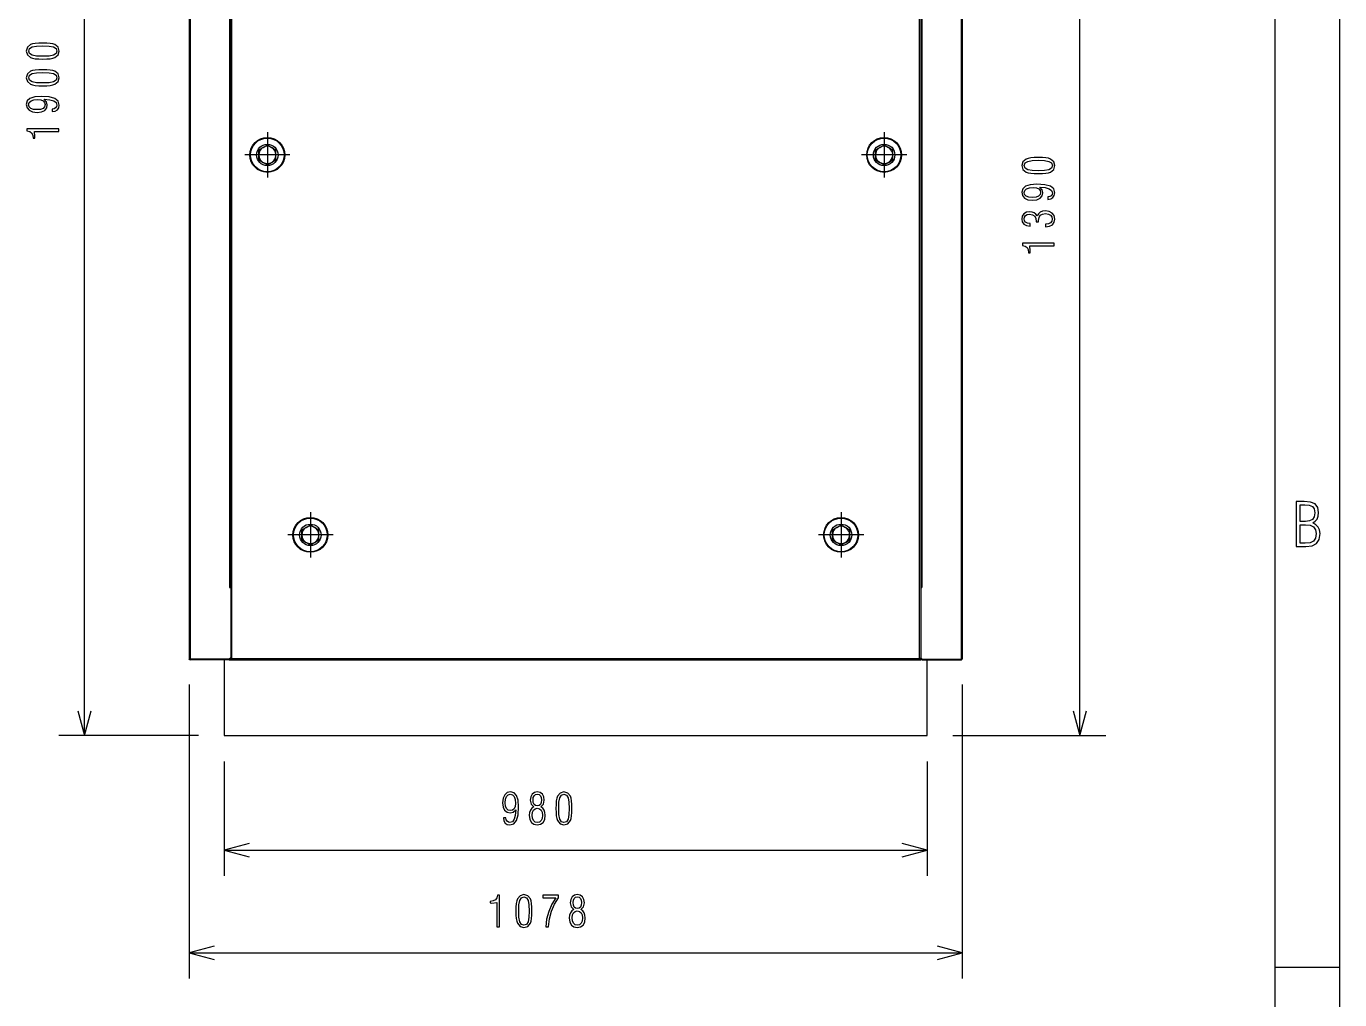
# Model space of a CAD drawing. Extents: x 0 to 420, y 0 to 297.
# Drawn here: x 318.3 to 420, y 146 to 221.4 of the extents above; entities that cross this region are included whole.
import ezdxf

# ---------------------------------------------------------------- set-up
doc = ezdxf.new("R2010")
doc.units = 0
doc.linetypes.add('DASHDOT', pattern=[18.5, 12, -3, 0.5, -3])
doc.layers.get('0').update_dxf_attribs({"linetype": 'CONTINUOUS'})

msp = doc.modelspace()

# ---------------------------------------------------------------- linework, layer by layer
at = {"color": 7}
for p, q in [((420, 0), (420, 297)), ((415, 5), (415, 292)), ((330.872131, 271.453064), (330.872131, 172.397491)), ((330.961029, 271.541931), (330.961029, 172.353058)), ((334.183258, 172.397491), (334.183258, 271.453064)), ((387.449921, 172.397491), (387.449921, 271.453064)), ((390.67215, 271.541931), (390.67215, 172.353058)), ((390.761047, 271.453064), (390.761047, 172.397491)), ((334.005493, 265.458618), (334.005493, 177.9086)), ((334.09436, 177.9086), (334.09436, 265.458618)), ((334.09436, 265.458618), (334.09436, 177.9086)), ((387.538818, 265.458618), (387.538818, 177.9086)), ((387.627686, 265.458618), (387.627686, 177.9086)), ((336.261047, 211.815735), (336.59436, 212.008179)), ((336.261047, 211.795029), (336.261047, 211.815735)), ((336.261047, 211.430832), (336.261047, 211.795029)), ((336.59436, 212.008179), (336.927704, 212.200623)), ((336.927704, 212.200623), (337.261047, 212.008179)), ((337.261047, 212.008179), (337.59436, 211.815735)), ((337.59436, 211.430832), (337.59436, 211.815735)), ((384.038818, 211.815735), (384.372131, 212.008179)), ((384.038818, 211.795029), (384.038818, 211.815735)), ((384.038818, 211.430832), (384.038818, 211.795029)), ((384.372131, 212.008179), (384.705475, 212.200623)), ((384.705475, 212.200623), (385.038818, 212.008179)), ((385.038818, 212.008179), (385.372131, 211.815735)), ((385.372131, 211.430832), (385.372131, 211.815735)), ((336.261047, 211.045929), (336.261047, 211.430832)), ((336.261047, 211.045929), (336.59436, 210.853485)), ((336.59436, 210.853485), (336.927704, 210.661026)), ((336.927704, 210.661026), (337.261047, 210.853485)), ((337.261047, 210.853485), (337.59436, 211.045929)), ((337.59436, 211.066635), (337.59436, 211.430832)), ((337.59436, 211.045929), (337.59436, 211.066635)), ((384.038818, 211.045929), (384.038818, 211.430832)), ((384.038818, 211.045929), (384.372131, 210.853485)), ((384.372131, 210.853485), (384.705475, 210.661026)), ((384.705475, 210.661026), (385.038818, 210.853485)), ((385.038818, 210.853485), (385.372131, 211.045929)), ((385.372131, 211.066635), (385.372131, 211.430832)), ((385.372131, 211.045929), (385.372131, 211.066635)), ((339.59436, 182.371292), (339.927704, 182.563736)), ((339.59436, 182.350586), (339.59436, 182.371292)), ((339.59436, 181.986389), (339.59436, 182.350586)), ((339.927704, 182.563736), (340.261047, 182.756195)), ((340.261047, 182.756195), (340.59436, 182.563736)), ((340.59436, 182.563736), (340.927704, 182.371292)), ((340.927704, 181.986389), (340.927704, 182.371292)), ((380.705475, 182.371292), (381.038818, 182.563736)), ((380.705475, 182.350586), (380.705475, 182.371292)), ((380.705475, 181.986389), (380.705475, 182.350586)), ((381.038818, 182.563736), (381.372131, 182.756195)), ((381.372131, 182.756195), (381.705475, 182.563736)), ((381.705475, 182.563736), (382.038818, 182.371292)), ((382.038818, 181.986389), (382.038818, 182.371292)), ((339.59436, 181.601486), (339.59436, 181.986389)), ((339.59436, 181.601486), (339.927704, 181.409027)), ((339.927704, 181.409027), (340.261047, 181.216583)), ((340.261047, 181.216583), (340.59436, 181.409027)), ((340.59436, 181.409027), (340.927704, 181.601486)), ((340.927704, 181.622177), (340.927704, 181.986389)), ((340.927704, 181.601486), (340.927704, 181.622177)), ((380.705475, 181.601486), (380.705475, 181.986389)), ((380.705475, 181.601486), (381.038818, 181.409027)), ((381.038818, 181.409027), (381.372131, 181.216583)), ((381.372131, 181.216583), (381.705475, 181.409027)), ((381.705475, 181.409027), (382.038818, 181.601486)), ((382.038818, 181.622177), (382.038818, 181.986389)), ((382.038818, 181.601486), (382.038818, 181.622177)), ((334.005493, 177.9086), (334.09436, 177.9086)), ((334.005493, 177.9086), (334.09436, 177.9086)), ((334.09436, 177.9086), (334.09436, 172.464172)), ((387.538818, 177.9086), (387.627686, 177.9086)), ((387.627686, 177.9086), (387.538818, 177.9086)), ((387.538818, 177.9086), (387.538818, 172.464172)), ((330.872131, 172.393311), (330.872131, 172.364166)), ((330.872131, 172.364166), (330.878571, 172.364166)), ((330.872131, 172.319717), (330.872131, 172.364166)), ((330.873962, 172.364166), (330.872131, 172.364166)), ((330.917999, 172.319717), (330.872131, 172.319717)), ((330.961029, 172.353058), (330.961029, 172.308609)), ((333.983246, 172.353058), (330.961029, 172.353058)), ((333.983246, 172.308609), (330.961029, 172.308609)), ((333.59436, 172.308594), (333.59436, 166.430832)), ((334.09436, 172.464172), (333.983246, 172.353058)), ((333.983246, 172.353058), (333.983246, 172.308609)), ((333.983246, 172.353058), (334.09436, 172.353058)), ((333.983246, 172.308609), (334.09436, 172.308609)), ((334.049927, 172.397491), (334.049927, 172.419724)), ((334.09436, 172.353058), (334.09436, 172.464172)), ((334.09436, 172.397491), (334.09436, 172.464172)), ((334.09436, 172.353058), (334.09436, 172.308609)), ((334.09436, 172.308609), (387.538818, 172.308609)), ((334.183258, 172.397491), (387.449921, 172.397491)), ((387.538818, 172.397491), (387.538818, 172.464172)), ((387.538818, 172.464172), (387.649933, 172.353058)), ((387.538818, 172.353058), (387.538818, 172.397263)), ((387.538818, 172.353058), (387.538818, 172.308609)), ((387.649933, 172.353058), (387.538818, 172.353058)), ((387.649933, 172.308609), (387.538818, 172.308609)), ((387.583252, 172.397491), (387.583252, 172.419724)), ((387.649933, 172.353058), (387.649933, 172.308609)), ((387.649933, 172.353058), (390.67215, 172.353058)), ((387.649933, 172.308609), (390.67215, 172.308609)), ((388.038818, 166.430832), (388.038818, 172.308594)), ((388.038818, 166.430832), (388.038818, 172.308594)), ((390.67215, 172.353058), (390.67215, 172.308609)), ((390.761047, 172.319717), (390.71524, 172.319717)), ((390.754578, 172.364166), (390.761047, 172.364166)), ((390.761047, 172.364166), (390.759216, 172.364166)), ((390.760986, 172.395691), (390.761047, 172.397491)), ((390.761017, 172.396423), (390.761047, 172.397491)), ((390.761047, 172.364166), (390.761047, 172.3974)), ((390.761047, 172.319717), (390.761047, 172.364166)), ((330.872131, 170.397491), (330.872131, 147.607605)), ((390.761047, 170.397491), (390.761047, 147.607605)), ((333.59436, 166.430832), (388.038818, 166.430832)), ((333.59436, 164.430832), (333.59436, 155.563004)), ((388.038818, 164.430832), (388.038818, 155.563004)), ((333.59436, 157.563004), (388.038818, 157.563004)), ((330.872131, 149.607605), (390.761047, 149.607605)), ((415, 148.5), (420, 148.5))]:
    msp.add_line(p, q, dxfattribs=at)
at = {"color": 34}
for p, q in [((322.763, 166.430832), (322.763, 271.541931)), ((399.878418, 166.430832), (399.878418, 243.375275)), ((331.59436, 166.430832), (320.763, 166.430832)), ((390.038818, 166.430832), (401.878418, 166.430832))]:
    msp.add_line(p, q, dxfattribs=at)
at = {"color": 7, "linetype": 'DASHDOT'}
for p, q in [((336.927704, 213.185837), (336.927704, 209.675827)), ((384.705475, 213.185837), (384.705475, 209.675827)), ((338.682709, 211.430832), (335.172699, 211.430832)), ((386.46048, 211.430832), (382.95047, 211.430832)), ((340.261047, 183.741379), (340.261047, 180.231384)), ((381.372131, 183.741379), (381.372131, 180.231384)), ((342.016022, 181.986389), (338.506042, 181.986389)), ((383.127136, 181.986389), (379.617157, 181.986389))]:
    msp.add_line(p, q, dxfattribs=at)
at = {"color": 34}
for points in [[(319.531464, 218.861786), (319.85025, 218.865143), (320.112, 218.885269), (320.323395, 218.918823), (320.477753, 218.975876), (320.729431, 219.183929), (320.813324, 219.48259), (320.729431, 219.777893), (320.477753, 219.985947), (320.323395, 220.039627), (320.112, 220.076538), (319.85025, 220.09668), (319.531464, 220.103394), (319.21936, 220.09668), (318.954285, 220.073181), (318.746216, 220.03627), (318.588501, 219.985947), (318.340179, 219.777893), (318.25293, 219.48259), (318.340179, 219.183929), (318.588501, 218.975876), (318.746216, 218.918823), (318.954285, 218.885269), (319.21936, 218.865143)], [(319.534821, 219.076538), (319.054932, 219.093323), (318.712646, 219.157074), (318.511322, 219.28125), (318.440857, 219.48259), (318.511322, 219.680573), (318.712646, 219.804733), (319.054932, 219.865143), (319.534821, 219.885269), (320.018036, 219.865143), (320.360321, 219.804733), (320.561646, 219.680573), (320.628784, 219.48259), (320.561646, 219.28125), (320.360321, 219.157074), (320.018036, 219.093323)], [(319.531464, 216.794662), (319.85025, 216.798019), (320.112, 216.818146), (320.323395, 216.851715), (320.477753, 216.908752), (320.729431, 217.116806), (320.813324, 217.415466), (320.729431, 217.71077), (320.477753, 217.918823), (320.323395, 217.972519), (320.112, 218.00943), (319.85025, 218.029572), (319.531464, 218.03627), (319.21936, 218.029572), (318.954285, 218.006073), (318.746216, 217.969162), (318.588501, 217.918823), (318.340179, 217.71077), (318.25293, 217.415466), (318.340179, 217.116806), (318.588501, 216.908752), (318.746216, 216.851715), (318.954285, 216.818146), (319.21936, 216.798019)], [(319.534821, 217.00943), (319.054932, 217.026215), (318.712646, 217.089966), (318.511322, 217.214127), (318.440857, 217.415466), (318.511322, 217.613464), (318.712646, 217.73761), (319.054932, 217.798019), (319.534821, 217.818146), (320.018036, 217.798019), (320.360321, 217.73761), (320.561646, 217.613464), (320.628784, 217.415466), (320.561646, 217.214127), (320.360321, 217.089966), (320.018036, 217.026215)], [(319.645538, 215.740967), (320.071716, 215.707413), (320.377106, 215.620163), (320.561646, 215.482574), (320.62207, 215.298019), (320.598572, 215.173859), (320.528107, 215.076538), (320.417358, 215.00943), (320.263, 214.979233), (320.263, 214.784592), (320.494537, 214.82486), (320.66568, 214.932251), (320.769714, 215.089966), (320.809967, 215.298019), (320.726074, 215.600037), (320.467712, 215.80809), (320.031464, 215.928894), (319.414001, 215.969162), (318.903931, 215.928894), (318.541534, 215.814804), (318.326752, 215.620163), (318.25293, 215.338287), (318.309967, 215.079895), (318.471069, 214.888626), (318.736145, 214.764465), (319.091858, 214.724197), (319.430786, 214.764465), (319.679108, 214.885269), (319.833466, 215.069824), (319.883789, 215.304733), (319.826752, 215.53627)], [(318.434143, 215.321503), (318.48111, 215.489288), (318.62207, 215.616806), (318.846893, 215.694), (319.158966, 215.72084), (319.39386, 215.690643), (319.565002, 215.613449), (319.672394, 215.489288), (319.705963, 215.331573), (319.669037, 215.163788), (319.551575, 215.039627), (319.363678, 214.962448), (319.095215, 214.938965), (318.809967, 214.962448), (318.605286, 215.039627), (318.477753, 215.160431)], [(320.763, 213.247681), (320.763, 213.452377), (318.299927, 213.452377), (318.299927, 213.294662), (318.518036, 213.240967), (318.662323, 213.133591), (318.749573, 212.962448), (318.779785, 212.724197), (318.907288, 212.724197), (318.910645, 212.858429), (318.880432, 213.247681)], [(396.646881, 209.990753), (396.965668, 209.99411), (397.227417, 210.014236), (397.438812, 210.047791), (397.593201, 210.104843), (397.844849, 210.312897), (397.928772, 210.611557), (397.844849, 210.90686), (397.593201, 211.114914), (397.438812, 211.16861), (397.227417, 211.205521), (396.965668, 211.225647), (396.646881, 211.232361), (396.334808, 211.225647), (396.069702, 211.202164), (395.861633, 211.165253), (395.703918, 211.114914), (395.455597, 210.90686), (395.368347, 210.611557), (395.455597, 210.312897), (395.703918, 210.104843), (395.861633, 210.047791), (396.069702, 210.014236), (396.334808, 209.99411)], [(396.650238, 210.205521), (396.170349, 210.22229), (395.828094, 210.286057), (395.62674, 210.410217), (395.556274, 210.611557), (395.62674, 210.80954), (395.828094, 210.933701), (396.170349, 210.99411), (396.650238, 211.014236), (397.133453, 210.99411), (397.475739, 210.933701), (397.677063, 210.80954), (397.744202, 210.611557), (397.677063, 210.410217), (397.475739, 210.286057), (397.133453, 210.22229)], [(396.760986, 208.937057), (397.187134, 208.903503), (397.492523, 208.816254), (397.677063, 208.678665), (397.737488, 208.49411), (397.713989, 208.369949), (397.643524, 208.272629), (397.532776, 208.205521), (397.378418, 208.175308), (397.378418, 207.980682), (397.609955, 208.02095), (397.781097, 208.128326), (397.885132, 208.286057), (397.925415, 208.49411), (397.841492, 208.796112), (397.58313, 209.004181), (397.146881, 209.124969), (396.529419, 209.165253), (396.019348, 209.124969), (395.656952, 209.01088), (395.442169, 208.816254), (395.368347, 208.534378), (395.425415, 208.275986), (395.586487, 208.084717), (395.851563, 207.960541), (396.207275, 207.920288), (396.546204, 207.960541), (396.794525, 208.08136), (396.948883, 208.265915), (396.999237, 208.500824), (396.942169, 208.732361)], [(395.549561, 208.517593), (395.596527, 208.685379), (395.737488, 208.812897), (395.962311, 208.890076), (396.274384, 208.916931), (396.509277, 208.886719), (396.68042, 208.80954), (396.787811, 208.685379), (396.821381, 208.527664), (396.784454, 208.359879), (396.667023, 208.235718), (396.479095, 208.158539), (396.210632, 208.13504), (395.925415, 208.158539), (395.720703, 208.235718), (395.593201, 208.356522)], [(397.217346, 205.859879), (397.519348, 205.903503), (397.744202, 206.024307), (397.878418, 206.212219), (397.925415, 206.460541), (397.878418, 206.725647), (397.734131, 206.926987), (397.502594, 207.054504), (397.197205, 207.101486), (396.972382, 207.074646), (396.791168, 207.000824), (396.656952, 206.876648), (396.562988, 206.698807), (396.469025, 206.839737), (396.338135, 206.943771), (396.173706, 207.007523), (395.975739, 207.031021), (395.72406, 206.987396), (395.532776, 206.873291), (395.40863, 206.692093), (395.36499, 206.463898), (395.40863, 206.239075), (395.536133, 206.067932), (395.744202, 205.957184), (396.022705, 205.916931), (396.022705, 206.118271), (396.012634, 206.118271), (395.814667, 206.141754), (395.670349, 206.212219), (395.58313, 206.322968), (395.549561, 206.470612), (395.579773, 206.618271), (395.663666, 206.732361), (395.797882, 206.802826), (395.975739, 206.829681), (396.207275, 206.796112), (396.368347, 206.692093), (396.462311, 206.517593), (396.492523, 206.265915), (396.492523, 206.252487), (396.677063, 206.252487), (396.673706, 206.356522), (396.707275, 206.591415), (396.804596, 206.755844), (396.969025, 206.853165), (397.203918, 206.886719), (397.428772, 206.853165), (397.596527, 206.765915), (397.700562, 206.631683), (397.734131, 206.463898), (397.700562, 206.299469), (397.603241, 206.171951), (397.438812, 206.091415), (397.217346, 206.061218)], [(397.878418, 204.376648), (397.878418, 204.58136), (395.415344, 204.58136), (395.415344, 204.42363), (395.633453, 204.369949), (395.77774, 204.262558), (395.86499, 204.091415), (395.895203, 203.853165), (396.022705, 203.853165), (396.026062, 203.987396), (395.99588, 204.376648)]]:
    msp.add_lwpolyline(points, close=True, dxfattribs=at)
at = {"color": 7}
for points in [[(416.633209, 181.075851), (417.370789, 181.075851), (417.854675, 181.132233), (418.202332, 181.320145), (418.404358, 181.630219), (418.474823, 182.085922), (418.437225, 182.367798), (418.333893, 182.597992), (418.155365, 182.77652), (417.906372, 182.917465), (418.108368, 183.039612), (418.249329, 183.21344), (418.333893, 183.438934), (418.362061, 183.716125), (418.291595, 184.115448), (418.0896, 184.38324), (417.741943, 184.52887), (417.253357, 184.575851), (416.633209, 184.575851)], [(416.9245, 183.030212), (416.9245, 184.317459), (417.300323, 184.317459), (417.64328, 184.284576), (417.882874, 184.185913), (418.019104, 183.998001), (418.066101, 183.706726), (418.019104, 183.396652), (417.892273, 183.189941), (417.666779, 183.067795), (417.342621, 183.030212)], [(416.9245, 181.338943), (416.9245, 182.77182), (417.356689, 182.77182), (417.713745, 182.729538), (417.967438, 182.602692), (418.117767, 182.391281), (418.169464, 182.085922), (418.117767, 181.733566), (417.962738, 181.503372), (417.704346, 181.376526), (417.333221, 181.338943)], [(356.165039, 160.68045), (356.13147, 160.254272), (356.04425, 159.948914), (355.906647, 159.764343), (355.722076, 159.703949), (355.597931, 159.727432), (355.50061, 159.797913), (355.433502, 159.90863), (355.40329, 160.063004), (355.208679, 160.063004), (355.248932, 159.831467), (355.356323, 159.660324), (355.514038, 159.55629), (355.722076, 159.516022), (356.024109, 159.599915), (356.232147, 159.858307), (356.352966, 160.294556), (356.393219, 160.911987), (356.352966, 161.422058), (356.238861, 161.784485), (356.04425, 161.999237), (355.76236, 162.073059), (355.503967, 162.016022), (355.312683, 161.85495), (355.188538, 161.589844), (355.148254, 161.234146), (355.188538, 160.895218), (355.309326, 160.646896), (355.493896, 160.492538), (355.72879, 160.4422), (355.960358, 160.499237)], [(355.745575, 161.891861), (355.913361, 161.844879), (356.040894, 161.703949), (356.118073, 161.479126), (356.144897, 161.167023), (356.114716, 160.932129), (356.037537, 160.760986), (355.913361, 160.65361), (355.755646, 160.620056), (355.58786, 160.656967), (355.463684, 160.774414), (355.386505, 160.962341), (355.363037, 161.230789), (355.386505, 161.516022), (355.463684, 161.720718), (355.584503, 161.848236)], [(357.564362, 160.901932), (357.413361, 160.804626), (357.305969, 160.663681), (357.238861, 160.482468), (357.218719, 160.264343), (357.259003, 159.9422), (357.383148, 159.707306), (357.577789, 159.563004), (357.839539, 159.512665), (358.097931, 159.563004), (358.292572, 159.707306), (358.413361, 159.9422), (358.457001, 160.264343), (358.433502, 160.482468), (358.369751, 160.663681), (358.259003, 160.804626), (358.111359, 160.901932), (358.31604, 161.120056), (358.383148, 161.432129), (358.342896, 161.700592), (358.235504, 161.901932), (358.064362, 162.029449), (357.839539, 162.073059), (357.611359, 162.029449), (357.440216, 161.901932), (357.332825, 161.700592), (357.295898, 161.432129), (357.363037, 161.116699)], [(358.165039, 161.445557), (358.141541, 161.247559), (358.077789, 161.103271), (357.973755, 161.012665), (357.839539, 160.982468), (357.698608, 161.012665), (357.597931, 161.103271), (357.530823, 161.247559), (357.510681, 161.445557), (357.530823, 161.633484), (357.597931, 161.774414), (357.701965, 161.861664), (357.839539, 161.891861), (357.973755, 161.861664), (358.077789, 161.774414), (358.141541, 161.633484)], [(359.285858, 160.794556), (359.289215, 160.475769), (359.309326, 160.21402), (359.342896, 160.002594), (359.399933, 159.848236), (359.608002, 159.596558), (359.906647, 159.512665), (360.201965, 159.596558), (360.410004, 159.848236), (360.463684, 160.002594), (360.50061, 160.21402), (360.520752, 160.475769), (360.527466, 160.794556), (360.520752, 161.106628), (360.497253, 161.371735), (360.460358, 161.579773), (360.410004, 161.737503), (360.201965, 161.985825), (359.906647, 162.073059), (359.608002, 161.985825), (359.399933, 161.737503), (359.342896, 161.579773), (359.309326, 161.371735), (359.289215, 161.106628)], [(359.50061, 160.791199), (359.517395, 161.271057), (359.581146, 161.613342), (359.705322, 161.814682), (359.906647, 161.885162), (360.104645, 161.814682), (360.22879, 161.613342), (360.289215, 161.271057), (360.309326, 160.791199), (360.289215, 160.307983), (360.22879, 159.965698), (360.104645, 159.764343), (359.906647, 159.697235), (359.705322, 159.764343), (359.581146, 159.965698), (359.517395, 160.307983)], [(358.242218, 160.264343), (358.212036, 160.022736), (358.13147, 159.844879), (358.00061, 159.737503), (357.826111, 159.700592), (357.665039, 159.737503), (357.540894, 159.848236), (357.460358, 160.026093), (357.433502, 160.2677), (357.460358, 160.492538), (357.54425, 160.663681), (357.67511, 160.771057), (357.839539, 160.81134), (358.00061, 160.771057), (358.128143, 160.663681), (358.212036, 160.492538)], [(354.705322, 151.607605), (354.910004, 151.607605), (354.910004, 154.070694), (354.752289, 154.070694), (354.698608, 153.85257), (354.591217, 153.708282), (354.420074, 153.621033), (354.181824, 153.59082), (354.181824, 153.463318), (354.31604, 153.459961), (354.705322, 153.490158)], [(356.185181, 152.839157), (356.188538, 152.520355), (356.208679, 152.258606), (356.242218, 152.047211), (356.299255, 151.892853), (356.507324, 151.641174), (356.805969, 151.557281), (357.101288, 151.641174), (357.309326, 151.892853), (357.363037, 152.047211), (357.399933, 152.258606), (357.420074, 152.520355), (357.426788, 152.839157), (357.420074, 153.151245), (357.396576, 153.416321), (357.35968, 153.62439), (357.309326, 153.782104), (357.101288, 154.030426), (356.805969, 154.117676), (356.507324, 154.030426), (356.299255, 153.782104), (356.242218, 153.62439), (356.208679, 153.416321), (356.188538, 153.151245)], [(356.399933, 152.8358), (356.416718, 153.315674), (356.480469, 153.657944), (356.604645, 153.859283), (356.805969, 153.929749), (357.003967, 153.859283), (357.128143, 153.657944), (357.188538, 153.315674), (357.208679, 152.8358), (357.188538, 152.35257), (357.128143, 152.010284), (357.003967, 151.80896), (356.805969, 151.741837), (356.604645, 151.80896), (356.480469, 152.010284), (356.416718, 152.35257)], [(358.49054, 151.607605), (358.705322, 151.607605), (358.785858, 152.241837), (358.940216, 152.832443), (359.168396, 153.369354), (359.470398, 153.85257), (359.470398, 154.070694), (358.27243, 154.070694), (358.27243, 153.869354), (359.265717, 153.869354), (358.953644, 153.359283), (358.722076, 152.80896), (358.564362, 152.22171)], [(360.665039, 152.946533), (360.514038, 152.849213), (360.406647, 152.708282), (360.339539, 152.527069), (360.319397, 152.30896), (360.35968, 151.986816), (360.483826, 151.751892), (360.678467, 151.607605), (360.940216, 151.557281), (361.198608, 151.607605), (361.393219, 151.751892), (361.514038, 151.986816), (361.557648, 152.30896), (361.53418, 152.527069), (361.470398, 152.708282), (361.35968, 152.849213), (361.212036, 152.946533), (361.416718, 153.164658), (361.483826, 153.476746), (361.443573, 153.745193), (361.336182, 153.946533), (361.165039, 154.074051), (360.940216, 154.117676), (360.712036, 154.074051), (360.540894, 153.946533), (360.433502, 153.745193), (360.396576, 153.476746), (360.463684, 153.161301)], [(361.265717, 153.490158), (361.242218, 153.292175), (361.178467, 153.147888), (361.074432, 153.057281), (360.940216, 153.027069), (360.799255, 153.057281), (360.698608, 153.147888), (360.63147, 153.292175), (360.611359, 153.490158), (360.63147, 153.67807), (360.698608, 153.819031), (360.802612, 153.906265), (360.940216, 153.936462), (361.074432, 153.906265), (361.178467, 153.819031), (361.242218, 153.67807)], [(361.342896, 152.30896), (361.312683, 152.067337), (361.232147, 151.889496), (361.101288, 151.782104), (360.926788, 151.745193), (360.765717, 151.782104), (360.641541, 151.892853), (360.561005, 152.070694), (360.53418, 152.312317), (360.561005, 152.53714), (360.644897, 152.708282), (360.775787, 152.815674), (360.940216, 152.855927), (361.101288, 152.815674), (361.22879, 152.708282), (361.312683, 152.53714)]]:
    msp.add_lwpolyline(points, close=True, dxfattribs=at)
for points in [[(330.872131, 172.397491), (330.873352, 172.392822), (330.879639, 172.385803), (330.89563, 172.376434), (330.925323, 172.364746), (330.961029, 172.353058)], [(334.183258, 172.397491), (334.155182, 172.355194), (334.136475, 172.332092), (334.122437, 172.319321), (334.108398, 172.31134), (334.09436, 172.308609)], [(334.183258, 172.397491), (334.134644, 172.381119), (334.113098, 172.371765), (334.101868, 172.364746), (334.095581, 172.357727), (334.09436, 172.353058)], [(334.183258, 172.397491), (334.150513, 172.373184), (334.127106, 172.360291), (334.103729, 172.353668), (334.09436, 172.353058)], [(334.183258, 172.397491), (334.156311, 172.379089), (334.147614, 172.371185)], [(387.449921, 172.397491), (387.474335, 172.381042), (387.485565, 172.371185)], [(387.538818, 172.308609), (387.52478, 172.31134), (387.510742, 172.319321), (387.492035, 172.337296), (387.468628, 172.368637), (387.449921, 172.397491)], [(387.538818, 172.353058), (387.515411, 172.356796), (387.492035, 172.367401), (387.463959, 172.386597), (387.449921, 172.397491)], [(387.449921, 172.397491), (387.498535, 172.381119), (387.520081, 172.371765), (387.531311, 172.364746), (387.537598, 172.357727), (387.538818, 172.353058)], [(390.761047, 172.397491), (390.759827, 172.392822), (390.75354, 172.385803), (390.737549, 172.376434), (390.707855, 172.364746), (390.67215, 172.353058)], [(335.526215, 158.080643), (333.59436, 157.563004), (335.526215, 157.045364)], [(386.106964, 157.045364), (388.038818, 157.563004), (386.106964, 158.080643)], [(332.803986, 150.125244), (330.872131, 149.607605), (332.803986, 149.089966)], [(388.829193, 149.089966), (390.761047, 149.607605), (388.829193, 150.125244)]]:
    msp.add_lwpolyline(points, dxfattribs=at)
at = {"color": 34}
for points in [[(322.245361, 168.362671), (322.763, 166.430832), (323.28064, 168.362671)], [(399.360779, 168.362671), (399.878418, 166.430832), (400.396057, 168.362671)]]:
    msp.add_lwpolyline(points, dxfattribs=at)
at = {"color": 7}
for centre, radius in [((336.927704, 211.430832), 1.35), ((336.927704, 211.430832), 1.305556), ((384.705475, 211.430832), 1.35), ((384.705475, 211.430832), 1.305556), ((336.927704, 211.430832), 0.833333), ((384.705475, 211.430832), 0.833333), ((340.261047, 181.986389), 1.35), ((340.261047, 181.986389), 1.305556), ((381.372131, 181.986389), 1.35), ((381.372131, 181.986389), 1.305556), ((340.261047, 181.986389), 0.833333), ((381.372131, 181.986389), 0.833333)]:
    msp.add_circle(centre, radius, dxfattribs=at)
for centre, radius, start, end in [((336.927704, 211.430832), 0.666667, 60.000002, 180.000005), ((336.927704, 211.430832), 0.666667, 331.35211, 60.000002), ((384.705475, 211.430832), 0.666667, 60.000002, 180.000005), ((384.705475, 211.430832), 0.666667, 331.35211, 60.000002), ((336.927704, 211.430832), 0.666667, 180.000005, 331.35211), ((384.705475, 211.430832), 0.666667, 180.000005, 331.35211), ((340.261047, 181.986389), 0.666667, 60.000002, 180.000005), ((340.261047, 181.986389), 0.666667, 331.35211, 60.000002), ((381.372131, 181.986389), 0.666667, 60.000002, 180.000005), ((381.372131, 181.986389), 0.666667, 331.35211, 60.000002), ((340.261047, 181.986389), 0.666667, 180.000005, 331.35211), ((381.372131, 181.986389), 0.666667, 180.000005, 331.35211), ((330.961029, 172.397491), 0.088889, 180.000005, 269.999997), ((330.961029, 172.397491), 0.044444, 234.041872, 269.999997), ((334.005493, 172.397491), 0.044444, 269.999997, 0), ((334.005493, 172.397491), 0.088889, 329.999904, 0), ((387.627686, 172.397491), 0.088889, 180.000005, 210.000098), ((387.627686, 172.397491), 0.044444, 180.000005, 269.999997), ((390.67215, 172.397491), 0.088889, 269.999997, 0), ((390.67215, 172.397491), 0.044444, 269.999997, 305.958259)]:
    msp.add_arc(centre, radius, start, end, dxfattribs=at)

doc.saveas('drawing.dxf')
